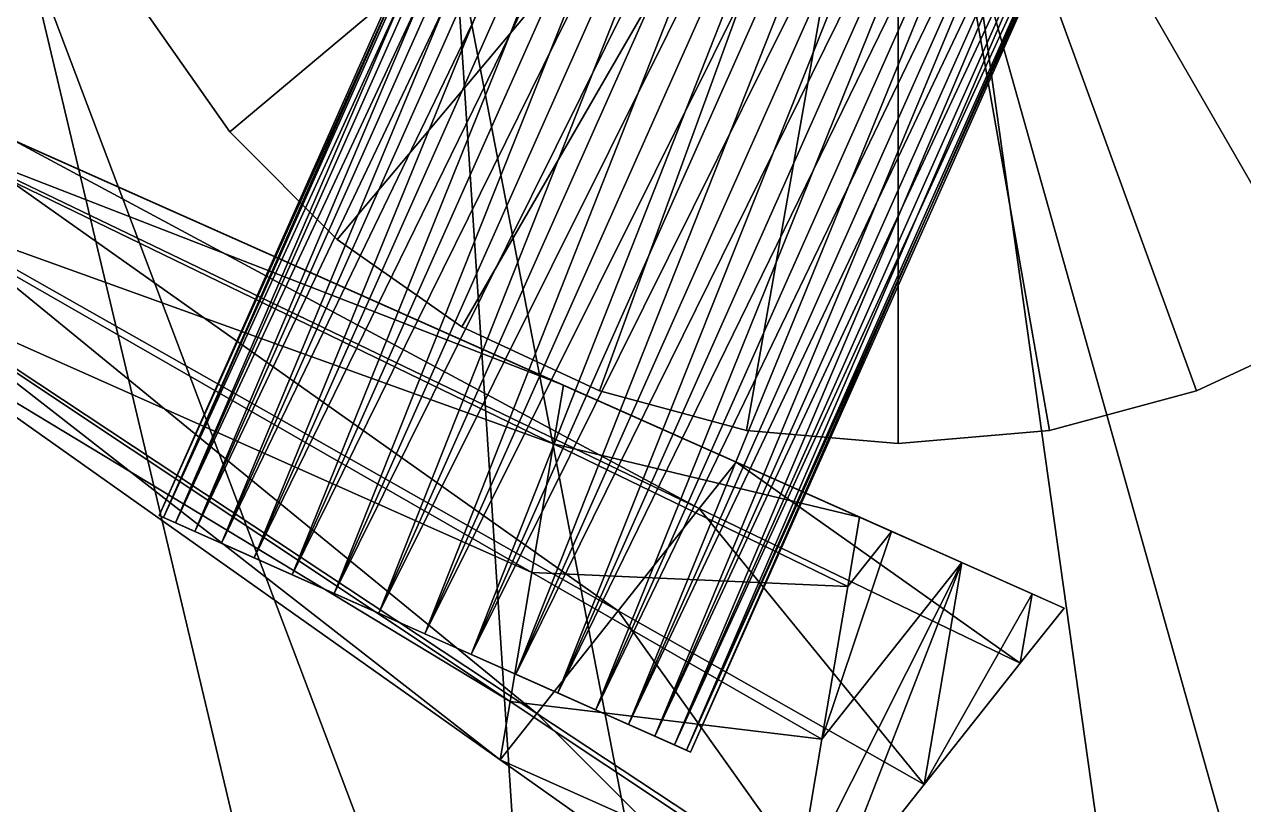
# Model space of a CAD drawing. Header units: metres. Extents: x -1.16 to 1.12, y -2 to 2.02.
# Drawn here: x -0.8005 to -0.3812, y 1.0758 to 1.3442 of the extents above; entities that cross this region are included whole.
import ezdxf

# ---------------------------------------------------------------- set-up
doc = ezdxf.new("R2010")
doc.units = ezdxf.units.M

msp = doc.modelspace()

# ---------------------------------------------------------------- linework, layer by layer
at = {"layer": 'Cylinder'}
for points in [[(-0.5, 1.5, 0.27309), (-0.72981, 1.30716, 0.27309), (-0.75981, 1.35, 0.27309)], [(-0.72981, 1.30716, -0.02691), (-0.5, 1.5, -0.02691), (-0.75981, 1.35, -0.02691)], [(-0.72981, 1.30716, -0.02691), (-0.5, 1.5, -0.02691), (-0.5, 1.5, -0.02691)], [(-0.5, 1.5, 0.27309), (-0.72981, 1.30716, 0.27309), (-0.5, 1.5, 0.27309)], [(-0.5, 1.5, 0.27309), (-0.69284, 1.27019, 0.27309), (-0.72981, 1.30716, 0.27309)], [(-0.69284, 1.27019, -0.02691), (-0.5, 1.5, -0.02691), (-0.72981, 1.30716, -0.02691)], [(-0.69284, 1.27019, -0.02691), (-0.5, 1.5, -0.02691), (-0.5, 1.5, -0.02691)], [(-0.5, 1.5, 0.27309), (-0.69284, 1.27019, 0.27309), (-0.5, 1.5, 0.27309)], [(-0.5, 1.5, 0.27309), (-0.65, 1.24019, 0.27309), (-0.69284, 1.27019, 0.27309)], [(-0.65, 1.24019, -0.02691), (-0.5, 1.5, -0.02691), (-0.69284, 1.27019, -0.02691)], [(-0.65, 1.24019, -0.02691), (-0.5, 1.5, -0.02691), (-0.5, 1.5, -0.02691)], [(-0.5, 1.5, 0.27309), (-0.65, 1.24019, 0.27309), (-0.5, 1.5, 0.27309)], [(-0.5, 1.5, 0.27309), (-0.60261, 1.21809, 0.27309), (-0.65, 1.24019, 0.27309)], [(-0.60261, 1.21809, -0.02691), (-0.5, 1.5, -0.02691), (-0.65, 1.24019, -0.02691)], [(-0.60261, 1.21809, -0.02691), (-0.5, 1.5, -0.02691), (-0.5, 1.5, -0.02691)], [(-0.5, 1.5, 0.27309), (-0.60261, 1.21809, 0.27309), (-0.5, 1.5, 0.27309)], [(-0.5, 1.5, 0.27309), (-0.5521, 1.20456, 0.27309), (-0.60261, 1.21809, 0.27309)], [(-0.5521, 1.20456, -0.02691), (-0.5, 1.5, -0.02691), (-0.60261, 1.21809, -0.02691)], [(-0.5521, 1.20456, -0.02691), (-0.5, 1.5, -0.02691), (-0.5, 1.5, -0.02691)], [(-0.5, 1.5, 0.27309), (-0.5521, 1.20456, 0.27309), (-0.5, 1.5, 0.27309)], [(-0.5, 1.5, 0.27309), (-0.5, 1.2, 0.27309), (-0.5521, 1.20456, 0.27309)], [(-0.5, 1.2, -0.02691), (-0.5, 1.5, -0.02691), (-0.5521, 1.20456, -0.02691)], [(-0.5, 1.2, -0.02691), (-0.5, 1.5, -0.02691), (-0.5, 1.5, -0.02691)], [(-0.5, 1.5, 0.27309), (-0.5, 1.2, 0.27309), (-0.5, 1.5, 0.27309)], [(-0.5, 1.5, 0.27309), (-0.44791, 1.20456, 0.27309), (-0.5, 1.2, 0.27309)], [(-0.44791, 1.20456, -0.02691), (-0.5, 1.5, -0.02691), (-0.5, 1.2, -0.02691)], [(-0.44791, 1.20456, -0.02691), (-0.5, 1.5, -0.02691), (-0.5, 1.5, -0.02691)], [(-0.5, 1.5, 0.27309), (-0.44791, 1.20456, 0.27309), (-0.5, 1.5, 0.27309)], [(-0.5, 1.5, 0.27309), (-0.39739, 1.21809, 0.27309), (-0.44791, 1.20456, 0.27309)], [(-0.39739, 1.21809, -0.02691), (-0.5, 1.5, -0.02691), (-0.44791, 1.20456, -0.02691)], [(-0.39739, 1.21809, -0.02691), (-0.5, 1.5, -0.02691), (-0.5, 1.5, -0.02691)], [(-0.5, 1.5, 0.27309), (-0.39739, 1.21809, 0.27309), (-0.5, 1.5, 0.27309)], [(-0.5, 1.5, 0.27309), (-0.35, 1.24019, 0.27309), (-0.39739, 1.21809, 0.27309)], [(-0.35, 1.24019, -0.02691), (-0.5, 1.5, -0.02691), (-0.39739, 1.21809, -0.02691)], [(-0.35, 1.24019, -0.02691), (-0.5, 1.5, -0.02691), (-0.5, 1.5, -0.02691)], [(-0.5, 1.5, 0.27309), (-0.35, 1.24019, 0.27309), (-0.5, 1.5, 0.27309)], [(-0.5, 1.5, 0.27309), (-0.30716, 1.27019, 0.27309), (-0.35, 1.24019, 0.27309)], [(-0.30716, 1.27019, -0.02691), (-0.5, 1.5, -0.02691), (-0.35, 1.24019, -0.02691)], [(-0.30716, 1.27019, -0.02691), (-0.5, 1.5, -0.02691), (-0.5, 1.5, -0.02691)], [(-0.5, 1.5, 0.27309), (-0.30716, 1.27019, 0.27309), (-0.5, 1.5, 0.27309)], [(-0.5, 1.5, 0.27309), (-0.27019, 1.30716, 0.27309), (-0.30716, 1.27019, 0.27309)], [(-0.27019, 1.30716, -0.02691), (-0.5, 1.5, -0.02691), (-0.30716, 1.27019, -0.02691)], [(-0.27019, 1.30716, -0.02691), (-0.5, 1.5, -0.02691), (-0.5, 1.5, -0.02691)], [(-0.5, 1.5, 0.27309), (-0.27019, 1.30716, 0.27309), (-0.5, 1.5, 0.27309)], [(-0.5, 1.5, 0.27309), (-0.24019, 1.35, 0.27309), (-0.27019, 1.30716, 0.27309)], [(-0.24019, 1.35, -0.02691), (-0.5, 1.5, -0.02691), (-0.27019, 1.30716, -0.02691)], [(-0.72981, 1.30716, 0.27309), (-0.75981, 1.35, 0.27309), (-0.75981, 1.35, 0.27309)], [(-0.72981, 1.30716, 0.27309), (-0.72981, 1.30716, 0.27309), (-0.75981, 1.35, 0.27309)], [(-0.72981, 1.30716, 0.27309), (-0.75981, 1.35, 0.12309), (-0.75981, 1.35, 0.27309)], [(-0.72981, 1.30716, 0.27309), (-0.72981, 1.30716, 0.12309), (-0.75981, 1.35, 0.12309)], [(-0.72981, 1.30716, 0.12309), (-0.75981, 1.35, -0.02691), (-0.75981, 1.35, 0.12309)], [(-0.72981, 1.30716, 0.12309), (-0.72981, 1.30716, -0.02691), (-0.75981, 1.35, -0.02691)], [(-0.72981, 1.30716, -0.02691), (-0.75981, 1.35, -0.02691), (-0.75981, 1.35, -0.02691)], [(-0.72981, 1.30716, -0.02691), (-0.72981, 1.30716, -0.02691), (-0.75981, 1.35, -0.02691)], [(-0.69284, 1.27019, 0.27309), (-0.72981, 1.30716, 0.27309), (-0.72981, 1.30716, 0.27309)], [(-0.69284, 1.27019, 0.27309), (-0.69284, 1.27019, 0.27309), (-0.72981, 1.30716, 0.27309)], [(-0.69284, 1.27019, 0.27309), (-0.72981, 1.30716, 0.12309), (-0.72981, 1.30716, 0.27309)], [(-0.69284, 1.27019, 0.27309), (-0.69284, 1.27019, 0.12309), (-0.72981, 1.30716, 0.12309)], [(-0.69284, 1.27019, 0.12309), (-0.72981, 1.30716, -0.02691), (-0.72981, 1.30716, 0.12309)], [(-0.69284, 1.27019, 0.12309), (-0.69284, 1.27019, -0.02691), (-0.72981, 1.30716, -0.02691)], [(-0.69284, 1.27019, -0.02691), (-0.72981, 1.30716, -0.02691), (-0.72981, 1.30716, -0.02691)], [(-0.69284, 1.27019, -0.02691), (-0.69284, 1.27019, -0.02691), (-0.72981, 1.30716, -0.02691)], [(-0.65, 1.24019, 0.27309), (-0.69284, 1.27019, 0.27309), (-0.69284, 1.27019, 0.27309)], [(-0.65, 1.24019, 0.27309), (-0.65, 1.24019, 0.27309), (-0.69284, 1.27019, 0.27309)], [(-0.65, 1.24019, 0.27309), (-0.69284, 1.27019, 0.12309), (-0.69284, 1.27019, 0.27309)], [(-0.65, 1.24019, 0.27309), (-0.65, 1.24019, 0.12309), (-0.69284, 1.27019, 0.12309)], [(-0.65, 1.24019, 0.12309), (-0.69284, 1.27019, -0.02691), (-0.69284, 1.27019, 0.12309)], [(-0.65, 1.24019, 0.12309), (-0.65, 1.24019, -0.02691), (-0.69284, 1.27019, -0.02691)], [(-0.65, 1.24019, -0.02691), (-0.69284, 1.27019, -0.02691), (-0.69284, 1.27019, -0.02691)], [(-0.65, 1.24019, -0.02691), (-0.65, 1.24019, -0.02691), (-0.69284, 1.27019, -0.02691)], [(-0.60261, 1.21809, 0.27309), (-0.65, 1.24019, 0.27309), (-0.65, 1.24019, 0.27309)], [(-0.60261, 1.21809, 0.27309), (-0.60261, 1.21809, 0.27309), (-0.65, 1.24019, 0.27309)], [(-0.60261, 1.21809, 0.27309), (-0.65, 1.24019, 0.12309), (-0.65, 1.24019, 0.27309)], [(-0.60261, 1.21809, 0.27309), (-0.60261, 1.21809, 0.12309), (-0.65, 1.24019, 0.12309)], [(-0.60261, 1.21809, 0.12309), (-0.65, 1.24019, -0.02691), (-0.65, 1.24019, 0.12309)], [(-0.60261, 1.21809, 0.12309), (-0.60261, 1.21809, -0.02691), (-0.65, 1.24019, -0.02691)], [(-0.60261, 1.21809, -0.02691), (-0.65, 1.24019, -0.02691), (-0.65, 1.24019, -0.02691)], [(-0.60261, 1.21809, -0.02691), (-0.60261, 1.21809, -0.02691), (-0.65, 1.24019, -0.02691)], [(-0.35, 1.24019, 0.27309), (-0.39739, 1.21809, 0.27309), (-0.39739, 1.21809, 0.27309)], [(-0.35, 1.24019, 0.27309), (-0.35, 1.24019, 0.27309), (-0.39739, 1.21809, 0.27309)], [(-0.35, 1.24019, 0.27309), (-0.39739, 1.21809, 0.12309), (-0.39739, 1.21809, 0.27309)], [(-0.35, 1.24019, 0.27309), (-0.35, 1.24019, 0.12309), (-0.39739, 1.21809, 0.12309)], [(-0.35, 1.24019, 0.12309), (-0.39739, 1.21809, -0.02691), (-0.39739, 1.21809, 0.12309)], [(-0.35, 1.24019, 0.12309), (-0.35, 1.24019, -0.02691), (-0.39739, 1.21809, -0.02691)], [(-0.35, 1.24019, -0.02691), (-0.39739, 1.21809, -0.02691), (-0.39739, 1.21809, -0.02691)], [(-0.35, 1.24019, -0.02691), (-0.35, 1.24019, -0.02691), (-0.39739, 1.21809, -0.02691)], [(-0.5521, 1.20456, 0.27309), (-0.60261, 1.21809, 0.27309), (-0.60261, 1.21809, 0.27309)], [(-0.5521, 1.20456, 0.27309), (-0.5521, 1.20456, 0.27309), (-0.60261, 1.21809, 0.27309)], [(-0.5521, 1.20456, 0.27309), (-0.60261, 1.21809, 0.12309), (-0.60261, 1.21809, 0.27309)], [(-0.5521, 1.20456, 0.27309), (-0.5521, 1.20456, 0.12309), (-0.60261, 1.21809, 0.12309)], [(-0.5521, 1.20456, 0.12309), (-0.60261, 1.21809, -0.02691), (-0.60261, 1.21809, 0.12309)], [(-0.5521, 1.20456, 0.12309), (-0.5521, 1.20456, -0.02691), (-0.60261, 1.21809, -0.02691)], [(-0.5521, 1.20456, -0.02691), (-0.60261, 1.21809, -0.02691), (-0.60261, 1.21809, -0.02691)], [(-0.5521, 1.20456, -0.02691), (-0.5521, 1.20456, -0.02691), (-0.60261, 1.21809, -0.02691)], [(-0.39739, 1.21809, 0.27309), (-0.44791, 1.20456, 0.27309), (-0.44791, 1.20456, 0.27309)], [(-0.39739, 1.21809, 0.27309), (-0.39739, 1.21809, 0.27309), (-0.44791, 1.20456, 0.27309)], [(-0.39739, 1.21809, 0.27309), (-0.44791, 1.20456, 0.12309), (-0.44791, 1.20456, 0.27309)], [(-0.39739, 1.21809, 0.27309), (-0.39739, 1.21809, 0.12309), (-0.44791, 1.20456, 0.12309)], [(-0.39739, 1.21809, 0.12309), (-0.44791, 1.20456, -0.02691), (-0.44791, 1.20456, 0.12309)], [(-0.39739, 1.21809, 0.12309), (-0.39739, 1.21809, -0.02691), (-0.44791, 1.20456, -0.02691)], [(-0.39739, 1.21809, -0.02691), (-0.44791, 1.20456, -0.02691), (-0.44791, 1.20456, -0.02691)], [(-0.39739, 1.21809, -0.02691), (-0.39739, 1.21809, -0.02691), (-0.44791, 1.20456, -0.02691)], [(-0.5, 1.2, 0.27309), (-0.5521, 1.20456, 0.27309), (-0.5521, 1.20456, 0.27309)], [(-0.5, 1.2, 0.27309), (-0.5, 1.2, 0.27309), (-0.5521, 1.20456, 0.27309)], [(-0.5, 1.2, 0.27309), (-0.5521, 1.20456, 0.12309), (-0.5521, 1.20456, 0.27309)], [(-0.5, 1.2, 0.27309), (-0.5, 1.2, 0.12309), (-0.5521, 1.20456, 0.12309)], [(-0.5, 1.2, 0.12309), (-0.5521, 1.20456, -0.02691), (-0.5521, 1.20456, 0.12309)], [(-0.5, 1.2, 0.12309), (-0.5, 1.2, -0.02691), (-0.5521, 1.20456, -0.02691)], [(-0.5, 1.2, -0.02691), (-0.5521, 1.20456, -0.02691), (-0.5521, 1.20456, -0.02691)], [(-0.5, 1.2, -0.02691), (-0.5, 1.2, -0.02691), (-0.5521, 1.20456, -0.02691)], [(-0.44791, 1.20456, 0.27309), (-0.5, 1.2, 0.27309), (-0.5, 1.2, 0.27309)], [(-0.44791, 1.20456, 0.27309), (-0.44791, 1.20456, 0.27309), (-0.5, 1.2, 0.27309)], [(-0.44791, 1.20456, 0.27309), (-0.5, 1.2, 0.12309), (-0.5, 1.2, 0.27309)], [(-0.44791, 1.20456, 0.27309), (-0.44791, 1.20456, 0.12309), (-0.5, 1.2, 0.12309)], [(-0.44791, 1.20456, 0.12309), (-0.5, 1.2, -0.02691), (-0.5, 1.2, 0.12309)], [(-0.44791, 1.20456, 0.12309), (-0.44791, 1.20456, -0.02691), (-0.5, 1.2, -0.02691)], [(-0.44791, 1.20456, -0.02691), (-0.5, 1.2, -0.02691), (-0.5, 1.2, -0.02691)], [(-0.44791, 1.20456, -0.02691), (-0.44791, 1.20456, -0.02691), (-0.5, 1.2, -0.02691)]]:
    msp.add_3dface(points, dxfattribs=at)
at = {"layer": 'Cylinder 1'}
for points in [[(-0.75405, 1.17525, 0.19509), (-0.59136, 1.54067, 0.19509), (-0.58997, 1.54006, 0.21246)], [(-0.75266, 1.17464, 0.17773), (-0.59136, 1.54067, 0.19509), (-0.75405, 1.17525, 0.19509)], [(-0.75405, 1.17525, 0.19509), (-0.58997, 1.54006, 0.21246), (-0.75266, 1.17464, 0.21246)], [(-0.75266, 1.17464, 0.17773), (-0.58997, 1.54006, 0.17773), (-0.59136, 1.54067, 0.19509)], [(-0.75266, 1.17464, 0.21246), (-0.58997, 1.54006, 0.21246), (-0.58585, 1.53822, 0.22929)], [(-0.74854, 1.1728, 0.16089), (-0.58997, 1.54006, 0.17773), (-0.75266, 1.17464, 0.17773)], [(-0.74854, 1.1728, 0.16089), (-0.58585, 1.53822, 0.16089), (-0.58997, 1.54006, 0.17773)], [(-0.75266, 1.17464, 0.21246), (-0.58585, 1.53822, 0.22929), (-0.74854, 1.1728, 0.2293)], [(-0.74854, 1.1728, 0.2293), (-0.58585, 1.53822, 0.22929), (-0.57912, 1.53522, 0.24509)], [(-0.74181, 1.16981, 0.14509), (-0.58585, 1.53822, 0.16089), (-0.74854, 1.1728, 0.16089)], [(-0.74854, 1.1728, 0.2293), (-0.57912, 1.53522, 0.24509), (-0.74181, 1.16981, 0.24509)], [(-0.74181, 1.16981, 0.14509), (-0.57912, 1.53522, 0.14509), (-0.58585, 1.53822, 0.16089)], [(-0.74181, 1.16981, 0.24509), (-0.57912, 1.53522, 0.24509), (-0.56998, 1.53116, 0.25937)], [(-0.73268, 1.16574, 0.13081), (-0.57912, 1.53522, 0.14509), (-0.74181, 1.16981, 0.14509)], [(-0.73268, 1.16574, 0.13081), (-0.56998, 1.53116, 0.13081), (-0.57912, 1.53522, 0.14509)], [(-0.74181, 1.16981, 0.24509), (-0.56998, 1.53116, 0.25937), (-0.73268, 1.16574, 0.25937)], [(-0.73268, 1.16574, 0.25937), (-0.56998, 1.53116, 0.25937), (-0.55872, 1.52614, 0.2717)], [(-0.72142, 1.16073, 0.11849), (-0.56998, 1.53116, 0.13081), (-0.73268, 1.16574, 0.13081)], [(-0.72142, 1.16073, 0.11849), (-0.55872, 1.52614, 0.11849), (-0.56998, 1.53116, 0.13081)], [(-0.73268, 1.16574, 0.25937), (-0.55872, 1.52614, 0.2717), (-0.72142, 1.16073, 0.2717)], [(-0.72142, 1.16073, 0.2717), (-0.55872, 1.52614, 0.2717), (-0.54568, 1.52034, 0.2817)], [(-0.70837, 1.15492, 0.10849), (-0.55872, 1.52614, 0.11849), (-0.72142, 1.16073, 0.11849)], [(-0.70837, 1.15492, 0.10849), (-0.54568, 1.52034, 0.10849), (-0.55872, 1.52614, 0.11849)], [(-0.72142, 1.16073, 0.2717), (-0.54568, 1.52034, 0.2817), (-0.70837, 1.15492, 0.2817)], [(-0.70837, 1.15492, 0.2817), (-0.54568, 1.52034, 0.2817), (-0.53125, 1.51391, 0.28906)], [(-0.69394, 1.14849, 0.10112), (-0.54568, 1.52034, 0.10849), (-0.70837, 1.15492, 0.10849)], [(-0.69394, 1.14849, 0.10112), (-0.53125, 1.51391, 0.10112), (-0.54568, 1.52034, 0.10849)], [(-0.70837, 1.15492, 0.2817), (-0.53125, 1.51391, 0.28906), (-0.69394, 1.14849, 0.28906)], [(-0.69394, 1.14849, 0.28906), (-0.53125, 1.51391, 0.28906), (-0.51586, 1.50706, 0.29357)], [(-0.67856, 1.14164, 0.09661), (-0.53125, 1.51391, 0.10112), (-0.69394, 1.14849, 0.10112)], [(-0.67856, 1.14164, 0.09661), (-0.51586, 1.50706, 0.09661), (-0.53125, 1.51391, 0.10112)], [(-0.69394, 1.14849, 0.28906), (-0.51586, 1.50706, 0.29357), (-0.67856, 1.14164, 0.29357)], [(-0.67856, 1.14164, 0.29357), (-0.51586, 1.50706, 0.29357), (-0.5, 1.5, 0.29509)], [(-0.6627, 1.13458, 0.09509), (-0.51586, 1.50706, 0.09661), (-0.67856, 1.14164, 0.09661)], [(-0.6627, 1.13458, 0.09509), (-0.5, 1.5, 0.09509), (-0.51586, 1.50706, 0.09661)], [(-0.67856, 1.14164, 0.29357), (-0.5, 1.5, 0.29509), (-0.6627, 1.13458, 0.29509)], [(-0.6627, 1.13458, 0.29509), (-0.5, 1.5, 0.29509), (-0.48414, 1.49294, 0.29357)], [(-0.64683, 1.12752, 0.09661), (-0.5, 1.5, 0.09509), (-0.6627, 1.13458, 0.09509)], [(-0.64683, 1.12752, 0.09661), (-0.48414, 1.49294, 0.09661), (-0.5, 1.5, 0.09509)], [(-0.6627, 1.13458, 0.29509), (-0.48414, 1.49294, 0.29357), (-0.64683, 1.12752, 0.29357)], [(-0.64683, 1.12752, 0.29357), (-0.48414, 1.49294, 0.29357), (-0.46876, 1.48609, 0.28906)], [(-0.63145, 1.12067, 0.10112), (-0.48414, 1.49294, 0.09661), (-0.64683, 1.12752, 0.09661)], [(-0.63145, 1.12067, 0.10112), (-0.46876, 1.48609, 0.10112), (-0.48414, 1.49294, 0.09661)], [(-0.64683, 1.12752, 0.29357), (-0.46876, 1.48609, 0.28906), (-0.63145, 1.12067, 0.28906)], [(-0.61702, 1.11424, 0.10849), (-0.46876, 1.48609, 0.10112), (-0.63145, 1.12067, 0.10112)], [(-0.63145, 1.12067, 0.28906), (-0.46876, 1.48609, 0.28906), (-0.45432, 1.47966, 0.2817)], [(-0.61702, 1.11424, 0.10849), (-0.45432, 1.47966, 0.10849), (-0.46876, 1.48609, 0.10112)], [(-0.63145, 1.12067, 0.28906), (-0.45432, 1.47966, 0.2817), (-0.61702, 1.11424, 0.2817)], [(-0.60397, 1.10844, 0.11849), (-0.45432, 1.47966, 0.10849), (-0.61702, 1.11424, 0.10849)], [(-0.61702, 1.11424, 0.2817), (-0.45432, 1.47966, 0.2817), (-0.44128, 1.47386, 0.2717)], [(-0.60397, 1.10844, 0.11849), (-0.44128, 1.47386, 0.11849), (-0.45432, 1.47966, 0.10849)], [(-0.61702, 1.11424, 0.2817), (-0.44128, 1.47386, 0.2717), (-0.60397, 1.10844, 0.2717)], [(-0.59271, 1.10342, 0.13081), (-0.44128, 1.47386, 0.11849), (-0.60397, 1.10844, 0.11849)], [(-0.60397, 1.10844, 0.2717), (-0.44128, 1.47386, 0.2717), (-0.43002, 1.46884, 0.25937)], [(-0.59271, 1.10342, 0.13081), (-0.43002, 1.46884, 0.13081), (-0.44128, 1.47386, 0.11849)], [(-0.60397, 1.10844, 0.2717), (-0.43002, 1.46884, 0.25937), (-0.59271, 1.10342, 0.25937)], [(-0.58358, 1.09936, 0.14509), (-0.43002, 1.46884, 0.13081), (-0.59271, 1.10342, 0.13081)], [(-0.59271, 1.10342, 0.25937), (-0.43002, 1.46884, 0.25937), (-0.42089, 1.46478, 0.24509)], [(-0.58358, 1.09936, 0.14509), (-0.42089, 1.46478, 0.14509), (-0.43002, 1.46884, 0.13081)], [(-0.59271, 1.10342, 0.25937), (-0.42089, 1.46478, 0.24509), (-0.58358, 1.09936, 0.24509)], [(-0.57685, 1.09636, 0.16089), (-0.42089, 1.46478, 0.14509), (-0.58358, 1.09936, 0.14509)], [(-0.58358, 1.09936, 0.24509), (-0.42089, 1.46478, 0.24509), (-0.41416, 1.46178, 0.2293)], [(-0.57685, 1.09636, 0.16089), (-0.41416, 1.46178, 0.16089), (-0.42089, 1.46478, 0.14509)], [(-0.58358, 1.09936, 0.24509), (-0.41416, 1.46178, 0.2293), (-0.57685, 1.09636, 0.2293)], [(-0.57273, 1.09453, 0.17773), (-0.41416, 1.46178, 0.16089), (-0.57685, 1.09636, 0.16089)], [(-0.57685, 1.09636, 0.2293), (-0.41416, 1.46178, 0.2293), (-0.41003, 1.45994, 0.21246)], [(-0.57685, 1.09636, 0.2293), (-0.41003, 1.45994, 0.21246), (-0.57273, 1.09453, 0.21246)], [(-0.57273, 1.09453, 0.17773), (-0.41003, 1.45994, 0.17773), (-0.41416, 1.46178, 0.16089)], [(-0.57134, 1.09391, 0.19509), (-0.41003, 1.45994, 0.17773), (-0.57273, 1.09453, 0.17773)], [(-0.57273, 1.09453, 0.21246), (-0.41003, 1.45994, 0.21246), (-0.40865, 1.45933, 0.19509)], [(-0.57273, 1.09453, 0.21246), (-0.40865, 1.45933, 0.19509), (-0.57134, 1.09391, 0.19509)], [(-0.57134, 1.09391, 0.19509), (-0.40865, 1.45933, 0.19509), (-0.41003, 1.45994, 0.17773)], [(-0.6627, 1.13458, 0.19509), (-0.75405, 1.17525, 0.19509), (-0.75266, 1.17464, 0.21246)], [(-0.75405, 1.17525, 0.19509), (-0.75266, 1.17464, 0.21246), (-0.75266, 1.17464, 0.21246)], [(-0.75405, 1.17525, 0.19509), (-0.75405, 1.17525, 0.19509), (-0.75266, 1.17464, 0.21246)], [(-0.6627, 1.13458, 0.19509), (-0.75405, 1.17525, 0.19509), (-0.6627, 1.13458, 0.19509)], [(-0.6627, 1.13458, 0.19509), (-0.75266, 1.17464, 0.17773), (-0.75405, 1.17525, 0.19509)], [(-0.75266, 1.17464, 0.17773), (-0.75405, 1.17525, 0.19509), (-0.75405, 1.17525, 0.19509)], [(-0.75266, 1.17464, 0.17773), (-0.75266, 1.17464, 0.17773), (-0.75405, 1.17525, 0.19509)], [(-0.6627, 1.13458, 0.19509), (-0.75266, 1.17464, 0.21246), (-0.74854, 1.1728, 0.2293)], [(-0.75266, 1.17464, 0.21246), (-0.74854, 1.1728, 0.2293), (-0.74854, 1.1728, 0.2293)], [(-0.75266, 1.17464, 0.21246), (-0.75266, 1.17464, 0.21246), (-0.74854, 1.1728, 0.2293)], [(-0.6627, 1.13458, 0.19509), (-0.75266, 1.17464, 0.21246), (-0.6627, 1.13458, 0.19509)], [(-0.6627, 1.13458, 0.19509), (-0.75266, 1.17464, 0.17773), (-0.6627, 1.13458, 0.19509)], [(-0.6627, 1.13458, 0.19509), (-0.74854, 1.1728, 0.16089), (-0.75266, 1.17464, 0.17773)], [(-0.74854, 1.1728, 0.16089), (-0.75266, 1.17464, 0.17773), (-0.75266, 1.17464, 0.17773)], [(-0.74854, 1.1728, 0.16089), (-0.74854, 1.1728, 0.16089), (-0.75266, 1.17464, 0.17773)], [(-0.6627, 1.13458, 0.19509), (-0.74854, 1.1728, 0.2293), (-0.74181, 1.16981, 0.24509)], [(-0.74854, 1.1728, 0.2293), (-0.74181, 1.16981, 0.24509), (-0.74181, 1.16981, 0.24509)], [(-0.74854, 1.1728, 0.2293), (-0.74854, 1.1728, 0.2293), (-0.74181, 1.16981, 0.24509)], [(-0.6627, 1.13458, 0.19509), (-0.74854, 1.1728, 0.2293), (-0.6627, 1.13458, 0.19509)], [(-0.6627, 1.13458, 0.19509), (-0.74854, 1.1728, 0.16089), (-0.6627, 1.13458, 0.19509)], [(-0.6627, 1.13458, 0.19509), (-0.74181, 1.16981, 0.14509), (-0.74854, 1.1728, 0.16089)], [(-0.74181, 1.16981, 0.14509), (-0.74854, 1.1728, 0.16089), (-0.74854, 1.1728, 0.16089)], [(-0.74181, 1.16981, 0.14509), (-0.74181, 1.16981, 0.14509), (-0.74854, 1.1728, 0.16089)], [(-0.6627, 1.13458, 0.19509), (-0.74181, 1.16981, 0.24509), (-0.73268, 1.16574, 0.25937)], [(-0.74181, 1.16981, 0.24509), (-0.73268, 1.16574, 0.25937), (-0.73268, 1.16574, 0.25937)], [(-0.74181, 1.16981, 0.24509), (-0.74181, 1.16981, 0.24509), (-0.73268, 1.16574, 0.25937)], [(-0.6627, 1.13458, 0.19509), (-0.74181, 1.16981, 0.24509), (-0.6627, 1.13458, 0.19509)], [(-0.6627, 1.13458, 0.19509), (-0.74181, 1.16981, 0.14509), (-0.6627, 1.13458, 0.19509)], [(-0.6627, 1.13458, 0.19509), (-0.73268, 1.16574, 0.13081), (-0.74181, 1.16981, 0.14509)], [(-0.73268, 1.16574, 0.13081), (-0.74181, 1.16981, 0.14509), (-0.74181, 1.16981, 0.14509)], [(-0.73268, 1.16574, 0.13081), (-0.73268, 1.16574, 0.13081), (-0.74181, 1.16981, 0.14509)], [(-0.6627, 1.13458, 0.19509), (-0.73268, 1.16574, 0.25937), (-0.72142, 1.16073, 0.2717)], [(-0.73268, 1.16574, 0.25937), (-0.72142, 1.16073, 0.2717), (-0.72142, 1.16073, 0.2717)], [(-0.73268, 1.16574, 0.25937), (-0.73268, 1.16574, 0.25937), (-0.72142, 1.16073, 0.2717)], [(-0.6627, 1.13458, 0.19509), (-0.73268, 1.16574, 0.25937), (-0.6627, 1.13458, 0.19509)], [(-0.6627, 1.13458, 0.19509), (-0.73268, 1.16574, 0.13081), (-0.6627, 1.13458, 0.19509)], [(-0.6627, 1.13458, 0.19509), (-0.72142, 1.16073, 0.11849), (-0.73268, 1.16574, 0.13081)], [(-0.72142, 1.16073, 0.11849), (-0.73268, 1.16574, 0.13081), (-0.73268, 1.16574, 0.13081)], [(-0.72142, 1.16073, 0.11849), (-0.72142, 1.16073, 0.11849), (-0.73268, 1.16574, 0.13081)], [(-0.6627, 1.13458, 0.19509), (-0.72142, 1.16073, 0.2717), (-0.70837, 1.15492, 0.2817)], [(-0.72142, 1.16073, 0.2717), (-0.70837, 1.15492, 0.2817), (-0.70837, 1.15492, 0.2817)], [(-0.72142, 1.16073, 0.2717), (-0.72142, 1.16073, 0.2717), (-0.70837, 1.15492, 0.2817)], [(-0.6627, 1.13458, 0.19509), (-0.72142, 1.16073, 0.2717), (-0.6627, 1.13458, 0.19509)], [(-0.6627, 1.13458, 0.19509), (-0.72142, 1.16073, 0.11849), (-0.6627, 1.13458, 0.19509)], [(-0.6627, 1.13458, 0.19509), (-0.70837, 1.15492, 0.10849), (-0.72142, 1.16073, 0.11849)], [(-0.70837, 1.15492, 0.10849), (-0.72142, 1.16073, 0.11849), (-0.72142, 1.16073, 0.11849)], [(-0.70837, 1.15492, 0.10849), (-0.70837, 1.15492, 0.10849), (-0.72142, 1.16073, 0.11849)], [(-0.6627, 1.13458, 0.19509), (-0.70837, 1.15492, 0.2817), (-0.69394, 1.14849, 0.28906)], [(-0.70837, 1.15492, 0.2817), (-0.69394, 1.14849, 0.28906), (-0.69394, 1.14849, 0.28906)], [(-0.70837, 1.15492, 0.2817), (-0.70837, 1.15492, 0.2817), (-0.69394, 1.14849, 0.28906)], [(-0.6627, 1.13458, 0.19509), (-0.70837, 1.15492, 0.2817), (-0.6627, 1.13458, 0.19509)], [(-0.6627, 1.13458, 0.19509), (-0.70837, 1.15492, 0.10849), (-0.6627, 1.13458, 0.19509)], [(-0.6627, 1.13458, 0.19509), (-0.69394, 1.14849, 0.10112), (-0.70837, 1.15492, 0.10849)], [(-0.69394, 1.14849, 0.10112), (-0.70837, 1.15492, 0.10849), (-0.70837, 1.15492, 0.10849)], [(-0.69394, 1.14849, 0.10112), (-0.69394, 1.14849, 0.10112), (-0.70837, 1.15492, 0.10849)], [(-0.6627, 1.13458, 0.19509), (-0.69394, 1.14849, 0.28906), (-0.67856, 1.14164, 0.29357)], [(-0.69394, 1.14849, 0.28906), (-0.67856, 1.14164, 0.29357), (-0.67856, 1.14164, 0.29357)], [(-0.69394, 1.14849, 0.28906), (-0.69394, 1.14849, 0.28906), (-0.67856, 1.14164, 0.29357)], [(-0.6627, 1.13458, 0.19509), (-0.69394, 1.14849, 0.28906), (-0.6627, 1.13458, 0.19509)], [(-0.6627, 1.13458, 0.19509), (-0.69394, 1.14849, 0.10112), (-0.6627, 1.13458, 0.19509)], [(-0.6627, 1.13458, 0.19509), (-0.67856, 1.14164, 0.09661), (-0.69394, 1.14849, 0.10112)], [(-0.67856, 1.14164, 0.09661), (-0.69394, 1.14849, 0.10112), (-0.69394, 1.14849, 0.10112)], [(-0.67856, 1.14164, 0.09661), (-0.67856, 1.14164, 0.09661), (-0.69394, 1.14849, 0.10112)], [(-0.6627, 1.13458, 0.19509), (-0.67856, 1.14164, 0.29357), (-0.6627, 1.13458, 0.29509)], [(-0.67856, 1.14164, 0.29357), (-0.6627, 1.13458, 0.29509), (-0.6627, 1.13458, 0.29509)], [(-0.67856, 1.14164, 0.29357), (-0.67856, 1.14164, 0.29357), (-0.6627, 1.13458, 0.29509)], [(-0.6627, 1.13458, 0.19509), (-0.67856, 1.14164, 0.29357), (-0.6627, 1.13458, 0.19509)], [(-0.6627, 1.13458, 0.19509), (-0.67856, 1.14164, 0.09661), (-0.6627, 1.13458, 0.19509)], [(-0.6627, 1.13458, 0.19509), (-0.6627, 1.13458, 0.09509), (-0.67856, 1.14164, 0.09661)], [(-0.6627, 1.13458, 0.09509), (-0.67856, 1.14164, 0.09661), (-0.67856, 1.14164, 0.09661)], [(-0.6627, 1.13458, 0.09509), (-0.6627, 1.13458, 0.09509), (-0.67856, 1.14164, 0.09661)], [(-0.6627, 1.13458, 0.19509), (-0.63145, 1.12067, 0.28906), (-0.6627, 1.13458, 0.19509)], [(-0.6627, 1.13458, 0.19509), (-0.64683, 1.12752, 0.29357), (-0.63145, 1.12067, 0.28906)], [(-0.6627, 1.13458, 0.19509), (-0.64683, 1.12752, 0.29357), (-0.6627, 1.13458, 0.19509)], [(-0.6627, 1.13458, 0.19509), (-0.6627, 1.13458, 0.29509), (-0.64683, 1.12752, 0.29357)], [(-0.6627, 1.13458, 0.29509), (-0.64683, 1.12752, 0.29357), (-0.64683, 1.12752, 0.29357)], [(-0.6627, 1.13458, 0.29509), (-0.6627, 1.13458, 0.29509), (-0.64683, 1.12752, 0.29357)], [(-0.6627, 1.13458, 0.19509), (-0.6627, 1.13458, 0.29509), (-0.6627, 1.13458, 0.19509)], [(-0.6627, 1.13458, 0.19509), (-0.6627, 1.13458, 0.09509), (-0.6627, 1.13458, 0.19509)], [(-0.6627, 1.13458, 0.19509), (-0.64683, 1.12752, 0.09661), (-0.6627, 1.13458, 0.09509)], [(-0.64683, 1.12752, 0.09661), (-0.6627, 1.13458, 0.09509), (-0.6627, 1.13458, 0.09509)], [(-0.64683, 1.12752, 0.09661), (-0.64683, 1.12752, 0.09661), (-0.6627, 1.13458, 0.09509)], [(-0.6627, 1.13458, 0.19509), (-0.64683, 1.12752, 0.09661), (-0.6627, 1.13458, 0.19509)], [(-0.6627, 1.13458, 0.19509), (-0.63145, 1.12067, 0.10112), (-0.64683, 1.12752, 0.09661)], [(-0.6627, 1.13458, 0.19509), (-0.63145, 1.12067, 0.10112), (-0.6627, 1.13458, 0.19509)], [(-0.6627, 1.13458, 0.19509), (-0.61702, 1.11424, 0.10849), (-0.63145, 1.12067, 0.10112)], [(-0.6627, 1.13458, 0.19509), (-0.61702, 1.11424, 0.10849), (-0.6627, 1.13458, 0.19509)], [(-0.6627, 1.13458, 0.19509), (-0.60397, 1.10844, 0.11849), (-0.61702, 1.11424, 0.10849)], [(-0.6627, 1.13458, 0.19509), (-0.60397, 1.10844, 0.11849), (-0.6627, 1.13458, 0.19509)], [(-0.6627, 1.13458, 0.19509), (-0.59271, 1.10342, 0.13081), (-0.60397, 1.10844, 0.11849)], [(-0.6627, 1.13458, 0.19509), (-0.59271, 1.10342, 0.13081), (-0.6627, 1.13458, 0.19509)], [(-0.6627, 1.13458, 0.19509), (-0.58358, 1.09936, 0.14509), (-0.59271, 1.10342, 0.13081)], [(-0.6627, 1.13458, 0.19509), (-0.58358, 1.09936, 0.14509), (-0.6627, 1.13458, 0.19509)], [(-0.6627, 1.13458, 0.19509), (-0.57685, 1.09636, 0.16089), (-0.58358, 1.09936, 0.14509)], [(-0.6627, 1.13458, 0.19509), (-0.57685, 1.09636, 0.16089), (-0.6627, 1.13458, 0.19509)], [(-0.6627, 1.13458, 0.19509), (-0.57273, 1.09453, 0.17773), (-0.57685, 1.09636, 0.16089)], [(-0.6627, 1.13458, 0.19509), (-0.57273, 1.09453, 0.17773), (-0.6627, 1.13458, 0.19509)], [(-0.6627, 1.13458, 0.19509), (-0.57134, 1.09391, 0.19509), (-0.57273, 1.09453, 0.17773)], [(-0.6627, 1.13458, 0.19509), (-0.57134, 1.09391, 0.19509), (-0.6627, 1.13458, 0.19509)], [(-0.6627, 1.13458, 0.19509), (-0.57273, 1.09453, 0.21246), (-0.57134, 1.09391, 0.19509)], [(-0.6627, 1.13458, 0.19509), (-0.57273, 1.09453, 0.21246), (-0.6627, 1.13458, 0.19509)], [(-0.6627, 1.13458, 0.19509), (-0.57685, 1.09636, 0.2293), (-0.57273, 1.09453, 0.21246)], [(-0.6627, 1.13458, 0.19509), (-0.57685, 1.09636, 0.2293), (-0.6627, 1.13458, 0.19509)], [(-0.6627, 1.13458, 0.19509), (-0.58358, 1.09936, 0.24509), (-0.57685, 1.09636, 0.2293)], [(-0.6627, 1.13458, 0.19509), (-0.58358, 1.09936, 0.24509), (-0.6627, 1.13458, 0.19509)], [(-0.6627, 1.13458, 0.19509), (-0.59271, 1.10342, 0.25937), (-0.58358, 1.09936, 0.24509)], [(-0.6627, 1.13458, 0.19509), (-0.59271, 1.10342, 0.25937), (-0.6627, 1.13458, 0.19509)], [(-0.6627, 1.13458, 0.19509), (-0.60397, 1.10844, 0.2717), (-0.59271, 1.10342, 0.25937)], [(-0.6627, 1.13458, 0.19509), (-0.60397, 1.10844, 0.2717), (-0.6627, 1.13458, 0.19509)], [(-0.6627, 1.13458, 0.19509), (-0.61702, 1.11424, 0.2817), (-0.60397, 1.10844, 0.2717)], [(-0.6627, 1.13458, 0.19509), (-0.61702, 1.11424, 0.2817), (-0.6627, 1.13458, 0.19509)], [(-0.6627, 1.13458, 0.19509), (-0.63145, 1.12067, 0.28906), (-0.61702, 1.11424, 0.2817)], [(-0.64683, 1.12752, 0.29357), (-0.63145, 1.12067, 0.28906), (-0.63145, 1.12067, 0.28906)], [(-0.64683, 1.12752, 0.29357), (-0.64683, 1.12752, 0.29357), (-0.63145, 1.12067, 0.28906)], [(-0.63145, 1.12067, 0.10112), (-0.64683, 1.12752, 0.09661), (-0.64683, 1.12752, 0.09661)], [(-0.63145, 1.12067, 0.10112), (-0.63145, 1.12067, 0.10112), (-0.64683, 1.12752, 0.09661)], [(-0.61702, 1.11424, 0.10849), (-0.63145, 1.12067, 0.10112), (-0.63145, 1.12067, 0.10112)], [(-0.61702, 1.11424, 0.10849), (-0.61702, 1.11424, 0.10849), (-0.63145, 1.12067, 0.10112)], [(-0.63145, 1.12067, 0.28906), (-0.61702, 1.11424, 0.2817), (-0.61702, 1.11424, 0.2817)], [(-0.63145, 1.12067, 0.28906), (-0.63145, 1.12067, 0.28906), (-0.61702, 1.11424, 0.2817)], [(-0.60397, 1.10844, 0.11849), (-0.61702, 1.11424, 0.10849), (-0.61702, 1.11424, 0.10849)], [(-0.60397, 1.10844, 0.11849), (-0.60397, 1.10844, 0.11849), (-0.61702, 1.11424, 0.10849)], [(-0.61702, 1.11424, 0.2817), (-0.60397, 1.10844, 0.2717), (-0.60397, 1.10844, 0.2717)], [(-0.61702, 1.11424, 0.2817), (-0.61702, 1.11424, 0.2817), (-0.60397, 1.10844, 0.2717)], [(-0.59271, 1.10342, 0.13081), (-0.60397, 1.10844, 0.11849), (-0.60397, 1.10844, 0.11849)], [(-0.59271, 1.10342, 0.13081), (-0.59271, 1.10342, 0.13081), (-0.60397, 1.10844, 0.11849)], [(-0.60397, 1.10844, 0.2717), (-0.59271, 1.10342, 0.25937), (-0.59271, 1.10342, 0.25937)], [(-0.60397, 1.10844, 0.2717), (-0.60397, 1.10844, 0.2717), (-0.59271, 1.10342, 0.25937)], [(-0.58358, 1.09936, 0.14509), (-0.59271, 1.10342, 0.13081), (-0.59271, 1.10342, 0.13081)], [(-0.58358, 1.09936, 0.14509), (-0.58358, 1.09936, 0.14509), (-0.59271, 1.10342, 0.13081)], [(-0.59271, 1.10342, 0.25937), (-0.58358, 1.09936, 0.24509), (-0.58358, 1.09936, 0.24509)], [(-0.59271, 1.10342, 0.25937), (-0.59271, 1.10342, 0.25937), (-0.58358, 1.09936, 0.24509)], [(-0.57685, 1.09636, 0.16089), (-0.58358, 1.09936, 0.14509), (-0.58358, 1.09936, 0.14509)], [(-0.57685, 1.09636, 0.16089), (-0.57685, 1.09636, 0.16089), (-0.58358, 1.09936, 0.14509)], [(-0.58358, 1.09936, 0.24509), (-0.57685, 1.09636, 0.2293), (-0.57685, 1.09636, 0.2293)], [(-0.58358, 1.09936, 0.24509), (-0.58358, 1.09936, 0.24509), (-0.57685, 1.09636, 0.2293)], [(-0.57273, 1.09453, 0.17773), (-0.57685, 1.09636, 0.16089), (-0.57685, 1.09636, 0.16089)], [(-0.57273, 1.09453, 0.17773), (-0.57273, 1.09453, 0.17773), (-0.57685, 1.09636, 0.16089)], [(-0.57685, 1.09636, 0.2293), (-0.57273, 1.09453, 0.21246), (-0.57273, 1.09453, 0.21246)], [(-0.57685, 1.09636, 0.2293), (-0.57685, 1.09636, 0.2293), (-0.57273, 1.09453, 0.21246)], [(-0.57134, 1.09391, 0.19509), (-0.57273, 1.09453, 0.17773), (-0.57273, 1.09453, 0.17773)], [(-0.57134, 1.09391, 0.19509), (-0.57134, 1.09391, 0.19509), (-0.57273, 1.09453, 0.17773)], [(-0.57273, 1.09453, 0.21246), (-0.57134, 1.09391, 0.19509), (-0.57134, 1.09391, 0.19509)], [(-0.57273, 1.09453, 0.21246), (-0.57273, 1.09453, 0.21246), (-0.57134, 1.09391, 0.19509)]]:
    msp.add_3dface(points, dxfattribs=at)
at = {"layer": 'Frigate Parent'}
for points in [[(-0.5625, 0), (-0.94922, 1.375, 0), (-0.65259, 1.375, 0)], [(-0.47461, 0, -0.04102), (-0.94922, 1.375, 0), (-0.5625, 0)], [(-0.47461, 0, -0.04102), (-0.8009, 1.375, -0.06921), (-0.94922, 1.375, 0)], [(-0.28125, 0, -0.13125), (-0.8009, 1.375, -0.06921), (-0.47461, 0, -0.04102)], [(-0.28125, 0, -0.13125), (-0.47461, 1.375, -0.22148), (-0.8009, 1.375, -0.06921)], [(-0.38672, 0), (-0.65259, 1.375, 0), (0, 1.375, 0)], [(-0.5625, 0), (-0.65259, 1.375, 0), (-0.38672, 0)], [(-0.08789, 0, -0.22148), (-0.47461, 1.375, -0.22148), (-0.28125, 0, -0.13125)], [(-0.08789, 0, -0.22148), (-0.14832, 1.375, -0.37375), (-0.47461, 1.375, -0.22148)], [(-0.38672, 0), (0, 1.375, 0), (0, 0)]]:
    msp.add_3dface(points, dxfattribs=at)
at = {"layer": 'Pyramid 2'}
for points in [[(-0.84104, 1.30784, 0.22954), (-0.61503, 1.22005, 0.09088), (-0.83902, 1.31977, 0.22128)], [(-0.83902, 1.31977, 0.22128), (-0.60576, 1.21592, 0.11876), (-0.83353, 1.31733, 0.2378)], [(-0.83902, 1.31977, 0.22128), (-0.61503, 1.22005, 0.09088), (-0.60576, 1.21592, 0.11876)], [(-0.83353, 1.31733, 0.2378), (-0.58537, 1.20684, 0.18008), (-0.82145, 1.31195, 0.27414)], [(-0.83353, 1.31733, 0.2378), (-0.60576, 1.21592, 0.11876), (-0.58537, 1.20684, 0.18008)], [(-0.82145, 1.31195, 0.27414), (-0.56498, 1.19776, 0.2414), (-0.80936, 1.30657, 0.31048)], [(-0.82145, 1.31195, 0.27414), (-0.58537, 1.20684, 0.18008), (-0.56498, 1.19776, 0.2414)], [(-0.84549, 1.2816, 0.24771), (-0.61844, 1.19992, 0.10482), (-0.84104, 1.30784, 0.22954)], [(-0.84104, 1.30784, 0.22954), (-0.61844, 1.19992, 0.10482), (-0.61503, 1.22005, 0.09088)], [(-0.80387, 1.30412, 0.32699), (-0.56839, 1.17763, 0.25534), (-0.81138, 1.29464, 0.31873)], [(-0.80936, 1.30657, 0.31048), (-0.55571, 1.19364, 0.26928), (-0.80387, 1.30412, 0.32699)], [(-0.80936, 1.30657, 0.31048), (-0.56498, 1.19776, 0.2414), (-0.55571, 1.19364, 0.26928)], [(-0.80387, 1.30412, 0.32699), (-0.55571, 1.19364, 0.26928), (-0.56839, 1.17763, 0.25534)], [(-0.81138, 1.29464, 0.31873), (-0.59628, 1.14243, 0.22468), (-0.82791, 1.27378, 0.30056)], [(-0.81138, 1.29464, 0.31873), (-0.56839, 1.17763, 0.25534), (-0.59628, 1.14243, 0.22468)], [(-0.84993, 1.25536, 0.26588), (-0.62594, 1.15563, 0.13548), (-0.84549, 1.2816, 0.24771)], [(-0.84549, 1.2816, 0.24771), (-0.62594, 1.15563, 0.13548), (-0.61844, 1.19992, 0.10482)], [(-0.82791, 1.27378, 0.30056), (-0.62417, 1.10722, 0.19402), (-0.84444, 1.25292, 0.28239)], [(-0.82791, 1.27378, 0.30056), (-0.59628, 1.14243, 0.22468), (-0.62417, 1.10722, 0.19402)], [(-0.85195, 1.24343, 0.27414), (-0.63344, 1.11135, 0.16614), (-0.84993, 1.25536, 0.26588)], [(-0.84993, 1.25536, 0.26588), (-0.63344, 1.11135, 0.16614), (-0.62594, 1.15563, 0.13548)], [(-0.84444, 1.25292, 0.28239), (-0.63685, 1.09122, 0.18008), (-0.85195, 1.24343, 0.27414)], [(-0.84444, 1.25292, 0.28239), (-0.62417, 1.10722, 0.19402), (-0.63685, 1.09122, 0.18008)], [(-0.85195, 1.24343, 0.27414), (-0.63685, 1.09122, 0.18008), (-0.63344, 1.11135, 0.16614)], [(-0.61844, 1.19992, 0.10482), (-0.51322, 1.17472, 0.03161), (-0.61503, 1.22005, 0.09088)], [(-0.61503, 1.22005, 0.09088), (-0.50223, 1.16982, 0.06465), (-0.60576, 1.21592, 0.11876)], [(-0.61503, 1.22005, 0.09088), (-0.51322, 1.17472, 0.03161), (-0.50223, 1.16982, 0.06465)], [(-0.60576, 1.21592, 0.11876), (-0.47807, 1.15907, 0.13733), (-0.58537, 1.20684, 0.18008)], [(-0.60576, 1.21592, 0.11876), (-0.50223, 1.16982, 0.06465), (-0.47807, 1.15907, 0.13733)], [(-0.58537, 1.20684, 0.18008), (-0.4539, 1.14831, 0.21001), (-0.56498, 1.19776, 0.2414)], [(-0.58537, 1.20684, 0.18008), (-0.47807, 1.15907, 0.13733), (-0.4539, 1.14831, 0.21001)], [(-0.62594, 1.15563, 0.13548), (-0.51726, 1.15086, 0.04813), (-0.61844, 1.19992, 0.10482)], [(-0.61844, 1.19992, 0.10482), (-0.51726, 1.15086, 0.04813), (-0.51322, 1.17472, 0.03161)], [(-0.56498, 1.19776, 0.2414), (-0.44291, 1.14342, 0.24304), (-0.55571, 1.19364, 0.26928)], [(-0.56498, 1.19776, 0.2414), (-0.4539, 1.14831, 0.21001), (-0.44291, 1.14342, 0.24304)], [(-0.55571, 1.19364, 0.26928), (-0.45794, 1.12445, 0.22652), (-0.56839, 1.17763, 0.25534)], [(-0.55571, 1.19364, 0.26928), (-0.44291, 1.14342, 0.24304), (-0.45794, 1.12445, 0.22652)], [(-0.56839, 1.17763, 0.25534), (-0.491, 1.08272, 0.19019), (-0.59628, 1.14243, 0.22468)], [(-0.56839, 1.17763, 0.25534), (-0.45794, 1.12445, 0.22652), (-0.491, 1.08272, 0.19019)], [(-0.50223, 1.16982, 0.06465), (-0.51322, 1.17472, 0.03161), (-0.51726, 1.15086, 0.04813)], [(-0.47807, 1.15907, 0.13733), (-0.50223, 1.16982, 0.06465), (-0.52615, 1.09837, 0.08447)], [(-0.52615, 1.09837, 0.08447), (-0.50223, 1.16982, 0.06465), (-0.51726, 1.15086, 0.04813)], [(-0.53504, 1.04589, 0.12081), (-0.47807, 1.15907, 0.13733), (-0.52615, 1.09837, 0.08447)], [(-0.53504, 1.04589, 0.12081), (-0.52405, 1.041, 0.15385), (-0.47807, 1.15907, 0.13733)], [(-0.47807, 1.15907, 0.13733), (-0.52405, 1.041, 0.15385), (-0.491, 1.08272, 0.19019)], [(-0.491, 1.08272, 0.19019), (-0.4539, 1.14831, 0.21001), (-0.47807, 1.15907, 0.13733)], [(-0.63344, 1.11135, 0.16614), (-0.52615, 1.09837, 0.08447), (-0.62594, 1.15563, 0.13548)], [(-0.62594, 1.15563, 0.13548), (-0.52615, 1.09837, 0.08447), (-0.51726, 1.15086, 0.04813)], [(-0.4539, 1.14831, 0.21001), (-0.491, 1.08272, 0.19019), (-0.45794, 1.12445, 0.22652)], [(-0.45794, 1.12445, 0.22652), (-0.44291, 1.14342, 0.24304), (-0.4539, 1.14831, 0.21001)], [(-0.59628, 1.14243, 0.22468), (-0.52405, 1.041, 0.15385), (-0.62417, 1.10722, 0.19402)], [(-0.59628, 1.14243, 0.22468), (-0.491, 1.08272, 0.19019), (-0.52405, 1.041, 0.15385)], [(-0.63685, 1.09122, 0.18008), (-0.53504, 1.04589, 0.12081), (-0.63344, 1.11135, 0.16614)], [(-0.63344, 1.11135, 0.16614), (-0.53504, 1.04589, 0.12081), (-0.52615, 1.09837, 0.08447)], [(-0.62417, 1.10722, 0.19402), (-0.53908, 1.02203, 0.13733), (-0.63685, 1.09122, 0.18008)], [(-0.62417, 1.10722, 0.19402), (-0.52405, 1.041, 0.15385), (-0.53908, 1.02203, 0.13733)], [(-0.63685, 1.09122, 0.18008), (-0.53908, 1.02203, 0.13733), (-0.53504, 1.04589, 0.12081)]]:
    msp.add_3dface(points, dxfattribs=at)

doc.saveas('drawing.dxf')
